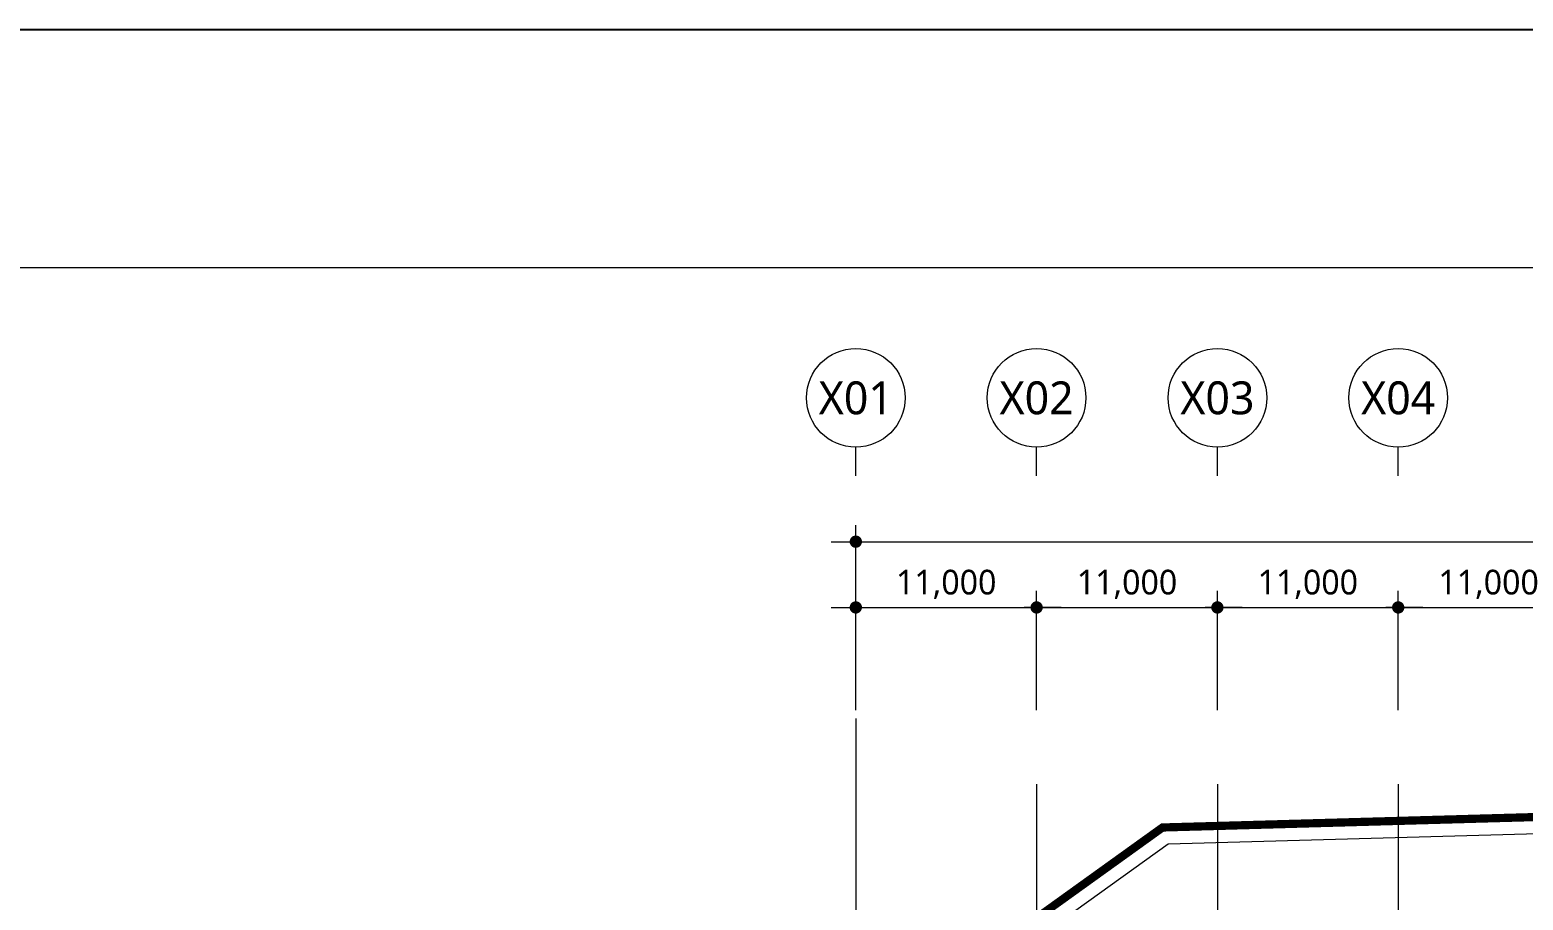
# Model space of a CAD drawing. Header units: millimetres. Extents: x 3546612 to 5615882, y 547008 to 3162891.
# Drawn here: x 5272325 to 5363175, y 2538316 to 2591247 of the extents above; entities that cross this region are included whole.
import ezdxf
from ezdxf.enums import TextEntityAlignment as Align

# ---------------------------------------------------------------- set-up
doc = ezdxf.new("R2010")
doc.units = ezdxf.units.MM
doc.linetypes.add('XR-평면도$0$PHANTOM', pattern=[63.5, 31.75, -6.35, 6.35, -6.35, 6.35, -6.35])
doc.layers.add('!!출력', color=9, linetype='Continuous', plot=False)
for name, color, linetype, lineweight in [('XR-평면도$0$A-BOND-LIN1', 9, 'Continuous', 25), ('XR-평면도$0$A-CNTL', 9, 'Continuous', 15), ('XR-평면도$0$A-STXS-SETB', 9, 'Continuous', 20)]:
    doc.layers.add(name, color=color, linetype=linetype, lineweight=lineweight)
doc.layers.add('XR-평면도$0$A-XXXX-NPLT', color=9, linetype='Continuous', lineweight=15, plot=False)
doc.styles.add('XR-평면도$0$맑은고딕', font='malgun.ttf')

# ---------------------------------------------------------------- blocks, each defined once
blk = doc.blocks.new('XR-평면도$0$중심선(210216)')
at = {"layer": 'XR-평면도$0$A-CNTL', "ltscale": 300}
for points in [[(0, 206000), (0, -10000)], [(11000, 206000), (11000, -10000)], [(22000, 206000), (22000, -10000)], [(33000, 206000), (33000, -10000)]]:
    blk.add_lwpolyline(points, dxfattribs=at)
blk = doc.blocks.new('XR-평면도$0$_CIDOT')
at = {"color": 0, "linetype": 'ByBlock'}
blk.add_line((2, 0), (-1, 0), dxfattribs=at)
at = {"color": 0, "linetype": 'ByBlock', "const_width": 0.5}
blk.add_lwpolyline([(-0.25, 0, 1), (0.25, 0, 1)], format="xyb", close=True, dxfattribs=at)

msp = doc.modelspace()

# ---------------------------------------------------------------- linework, layer by layer
at = {"layer": '!!출력'}
msp.add_lwpolyline([(5195882, 2294247), (5615882, 2294247), (5615882, 2591247), (5195882, 2591247)], close=True, dxfattribs=at)
at = {"layer": 'XR-평면도$0$A-BOND-LIN1', "linetype": 'XR-평면도$0$PHANTOM', "ltscale": 200, "const_width": 500}
for points in [[(5300357.1, 2451325.8), (5300357.1, 2451325.8), (5327409.6, 2532800.6), (5341235.8, 2542734.1), (5341235.8, 2542734.1), (5378005.2, 2543760.9)], [(5300357.2, 2451325.8), (5300357.2, 2451325.8), (5327409.6, 2532800.6), (5341235.8, 2542734.1), (5341235.8, 2542734.1), (5378005.2, 2543760.9)], [(5300357.2, 2451325.8), (5300357.2, 2451325.8), (5327409.6, 2532800.6), (5341235.8, 2542734.1), (5341235.8, 2542734.1), (5378005.2, 2543760.9)]]:
    msp.add_lwpolyline(points, dxfattribs=at)
at = {"layer": 'XR-평면도$0$A-STXS-SETB', "color": 4, "ltscale": 500}
for points in [[(5301306.2, 2451010.7), (5328256.5, 2532177.7), (5341570.3, 2541743.1), (5377919.1, 2542758.1), (5391814.8, 2539952), (5397403.7, 2538823.4), (5444380.2, 2538786.3), (5452118.7, 2540399.1), (5462463.9, 2542225.6), (5470099.7, 2543391.9), (5506220.3, 2544122.8), (5509218.8, 2541073.4), (5509218.3, 2540738.9), (5509217.9, 2539369.9), (5509338.5, 2535672.9), (5509100.1, 2457039.7), (5508977.9, 2381798.9), (5508738.3, 2332651.8), (5505707.6, 2329696.2), (5314870.2, 2329324.3), (5314736.4, 2350916.2), (5283059.7, 2396233.8), (5301305.9, 2451009.7, 0.0002413)], [(5301306.2, 2451010.7), (5328256.5, 2532177.7), (5341570.3, 2541743.1), (5377919.1, 2542758.1), (5391814.8, 2539952), (5397403.7, 2538823.4), (5444380.2, 2538786.3), (5452118.7, 2540399.1), (5462463.9, 2542225.6), (5470099.7, 2543391.9), (5506220.3, 2544122.8), (5509218.8, 2541073.4), (5509218.3, 2540738.9), (5509217.9, 2539369.9), (5509338.5, 2535672.9), (5509100.2, 2457039.7), (5508977.9, 2381798.9), (5508738.3, 2332651.8), (5505707.6, 2329696.2), (5314870.2, 2329324.3), (5314736.4, 2350916.2), (5283059.7, 2396233.8), (5301305.9, 2451009.7, 0.0002413)], [(5301306.2, 2451010.7), (5328256.5, 2532177.7), (5341570.3, 2541743.1), (5377919.1, 2542758.1), (5391814.8, 2539952), (5397403.7, 2538823.4), (5444380.2, 2538786.3), (5452118.7, 2540399.1), (5462463.9, 2542225.6), (5470099.7, 2543391.9), (5506220.3, 2544122.8), (5509218.8, 2541073.4), (5509218.3, 2540738.9), (5509217.9, 2539369.9), (5509338.5, 2535672.9), (5509100.2, 2457039.7), (5508977.9, 2381798.9), (5508738.3, 2332651.8), (5505707.6, 2329696.2), (5314870.2, 2329324.3), (5314736.4, 2350916.2), (5283059.7, 2396233.8), (5301305.9, 2451009.7, 0.0002413)]]:
    msp.add_lwpolyline(points, format="xyb", close=True, dxfattribs=at)
at = {"layer": 'XR-평면도$0$A-XXXX-NPLT'}
for p, q in [((5322575, 2564117.6), (5322575, 2565867.6)), ((5333575, 2564117.6), (5333575, 2565867.6)), ((5344575, 2564117.6), (5344575, 2565867.6)), ((5355575, 2564117.6), (5355575, 2565867.6)), ((5322575, 2549867.6), (5322575, 2561117.6)), ((5323325, 2560117.6), (5497825, 2560117.6)), ((5322575, 2549867.6), (5322575, 2557117.6)), ((5333575, 2549867.6), (5333575, 2557117.6)), ((5333575, 2549867.6), (5333575, 2557117.6)), ((5344575, 2549867.6), (5344575, 2557117.6)), ((5344575, 2549867.6), (5344575, 2557117.6)), ((5355575, 2549867.6), (5355575, 2557117.6)), ((5355575, 2549867.6), (5355575, 2557117.6)), ((5323325, 2556117.6), (5332825, 2556117.6)), ((5334325, 2556117.6), (5343825, 2556117.6)), ((5345325, 2556117.6), (5354825, 2556117.6)), ((5356325, 2556117.6), (5365825, 2556117.6)), ((5322575, 2549367.6), (5322575, 2535367.6))]:
    msp.add_line(p, q, dxfattribs=at)
for points in [[(5195882, 2591247), (5615882, 2591247), (5615882, 2294247), (5195882, 2294247)], [(5195882, 2591247), (5615882, 2591247), (5615882, 2294247), (5195882, 2294247)], [(5195882, 2591247), (5615882, 2591247), (5615882, 2294247), (5195882, 2294247)], [(5569707, 2308697), (5210332, 2308697), (5210332, 2576797), (5569707, 2576797)], [(5569707, 2308697), (5210332, 2308697), (5210332, 2576797), (5569707, 2576797)], [(5569707, 2308697), (5210332, 2308697), (5210332, 2576797), (5569707, 2576797)]]:
    msp.add_lwpolyline(points, close=True, dxfattribs=at)
at = {"layer": 'XR-평면도$0$A-XXXX-NPLT', "ltscale": 0.2}
for centre in [(5322575, 2568867.6), (5333575, 2568867.6), (5344575, 2568867.6), (5355575, 2568867.6)]:
    msp.add_circle(centre, 3000, dxfattribs=at)

# ---------------------------------------------------------------- block references
at = {"layer": 'XR-평면도$0$A-CNTL'}
msp.add_blockref('XR-평면도$0$중심선(210216)', (5322575, 2339367.6), dxfattribs=at)
at = {"layer": 'XR-평면도$0$A-XXXX-NPLT', "xscale": 750, "yscale": 750, "zscale": 750, "rotation": 180}
for p in [(5322575, 2560117.6), (5322575, 2556117.6), (5333575, 2556117.6), (5344575, 2556117.6), (5355575, 2556117.6)]:
    msp.add_blockref('XR-평면도$0$_CIDOT', p, dxfattribs=at)
at = {"layer": 'XR-평면도$0$A-XXXX-NPLT', "xscale": 750, "yscale": 750, "zscale": 750}
for p in [(5333575, 2556117.6), (5344575, 2556117.6), (5355575, 2556117.6)]:
    msp.add_blockref('XR-평면도$0$_CIDOT', p, dxfattribs=at)

# ---------------------------------------------------------------- texts
at = {"layer": 'XR-평면도$0$A-XXXX-NPLT', "ltscale": 0.2, "style": 'XR-평면도$0$맑은고딕'}
for s, p in [('X01', (5322575, 2568867.6)), ('X02', (5333575, 2568867.6)), ('X03', (5344575, 2568867.6)), ('X04', (5355575, 2568867.6))]:
    msp.add_text(s, height=2000, dxfattribs=at).set_placement(p, align=Align.MIDDLE)
at = {"layer": 'XR-평면도$0$A-XXXX-NPLT', "color": 0, "char_height": 1500, "attachment_point": 5, "style": 'XR-평면도$0$맑은고딕'}
for insert in [(5328075, 2557522.5), (5339075, 2557522.5), (5350075, 2557522.5), (5361075, 2557522.5)]:
    msp.add_mtext('\\A1;11,000', dxfattribs=dict(at, insert=insert))

doc.saveas('drawing.dxf')
